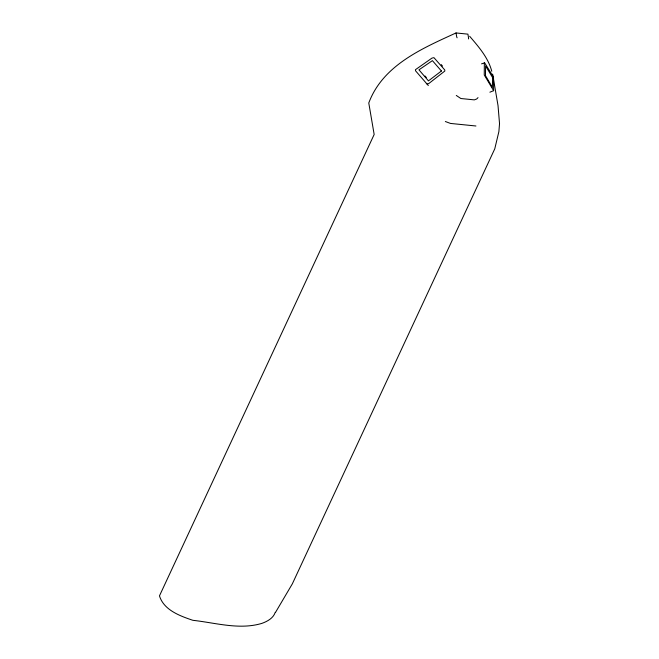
<?xml version="1.0" encoding="UTF-8"?>
<svg xmlns="http://www.w3.org/2000/svg" width="659" height="659" viewBox="0 0 659 659"><rect width="100%" height="100%" fill="white"/><g stroke="black" fill="none" stroke-linecap="round" stroke-linejoin="round"><path stroke-width="0.99" d="M275.248 612.335C273.304 618.216 267.373 621.412 261.887 623.373C239.431 630.161 215.468 622.78 192.873 620.308C180.022 615.967 163.86 610.152 159.47 595.876L374.164 134.485L368.776 102.985C382.797 65.233 422.073 48.519 456.028 32.95L467.906 34.144L468.5 37.604A6.079 4.316 25 0 1 468.483 38.947M275.577 612.277L292.316 583.89L494.769 148.827L498.879 131.627L499.53 123.645L498.023 105.597L492.635 74.096M484.349 62.704L484.258 74.961L493.624 90.678L493.517 77.111L484.678 62.86L481.548 63.849M478.014 97.631L476.729 98.974L474.323 99.871L460.872 98.52L456.275 95.448M489.884 92.202L493.624 90.678M475.938 125.993L450.517 123.439L445.344 121.52M426.332 83.611L427.46 84.014L428.894 83.462L444.858 71.007L444.693 69.879L433.935 57.646L431.983 58.091L415.417 69.706L415.574 70.818L428.325 85.546M469.653 36.253C478.648 46.814 488.187 57.564 491.771 71.263M441.242 64.59L442.502 66.073M425.055 76.007L426.315 77.507M456.028 32.95L456.621 36.418A6.079 4.316 25 0 0 457.107 37.802M492.611 77.581L492.388 87.309L485.469 75.637L485.584 65.982L492.611 77.581M441.423 70.999L428.457 80.876L418.959 69.838L432.411 60.644L441.423 70.999"/></g></svg>
